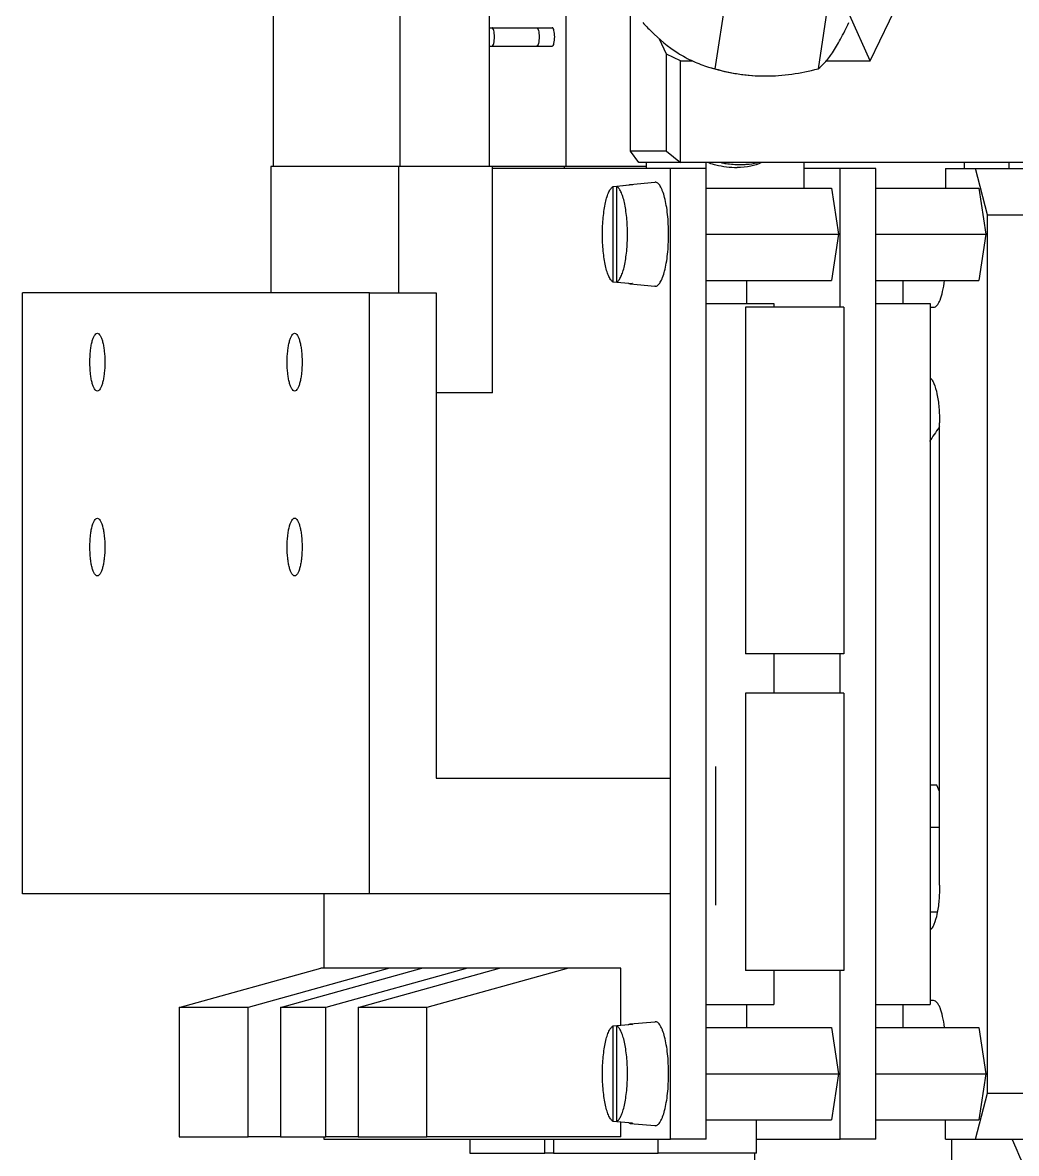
# Model space of a CAD drawing. Header units: millimetres. Extents: x 0 to 841, y 0 to 594.
# Drawn here: x 538.05 to 559.56, y 225.42 to 249.88 of the extents above; entities that cross this region are included whole.
import ezdxf

# ---------------------------------------------------------------- set-up
doc = ezdxf.new("R2010")
doc.units = ezdxf.units.MM
doc.header["$LTSCALE"] = 46.255
doc.layers.get('0').update_dxf_attribs({"linetype": 'CONTINUOUS'})
doc.layers.add('AXIS', color=7, linetype='CONTINUOUS')

msp = doc.modelspace()

# ---------------------------------------------------------------- linework, layer by layer
at = {"color": 7, "linetype": 'CONTINUOUS'}
for p, q in [((553.295, 250.61), (553.037, 248.885)), ((555.525, 250.61), (555.268, 248.885)), ((543.483, 246.775), (543.483, 250.375)), ((546.226, 246.775), (546.226, 250.375)), ((548.158, 246.775), (548.158, 250.375)), ((549.813, 246.775), (549.813, 250.375)), ((551.21, 247.105), (551.21, 250.355)), ((556.398, 249.056), (557.025, 250.355)), ((556.398, 249.056), (555.958, 250.038)), ((548.158, 249.775), (549.515, 249.775)), ((548.158, 249.375), (549.515, 249.375)), ((551.986, 249.2), (551.839, 249.53)), ((552.293, 249.056), (551.986, 249.2)), ((551.986, 247.105), (551.986, 249.2)), ((552.293, 246.855), (552.293, 249.056)), ((552.293, 249.056), (552.55, 249.056)), ((555.448, 249.056), (556.398, 249.056)), ((552.898, 248.924), (553.037, 248.885)), ((551.387, 246.855), (551.21, 247.105)), ((551.986, 247.105), (551.21, 247.105)), ((551.986, 247.105), (552.293, 246.855)), ((561.964, 246.855), (551.387, 246.855)), ((551.551, 246.855), (551.551, 246.726)), ((552.845, 246.726), (552.845, 246.855)), ((554.97, 246.306), (554.97, 246.855)), ((558.436, 246.725), (558.436, 246.855)), ((559.407, 246.725), (559.407, 246.855)), ((543.421, 246.775), (543.421, 244.039)), ((546.191, 246.775), (543.421, 246.775)), ((546.191, 244.039), (546.191, 246.775)), ((548.219, 246.775), (546.191, 246.775)), ((548.219, 241.875), (548.219, 246.775)), ((549.778, 246.775), (548.219, 246.775)), ((552.076, 246.726), (548.219, 246.725)), ((549.778, 246.726), (549.778, 246.775)), ((551.551, 246.775), (549.778, 246.775)), ((552.076, 225.726), (552.076, 246.726)), ((552.848, 246.726), (552.076, 246.726)), ((552.848, 225.726), (552.848, 246.726)), ((555.746, 246.726), (554.97, 246.726)), ((556.519, 246.726), (555.746, 246.726)), ((555.746, 243.726), (555.746, 246.726)), ((556.519, 225.726), (556.519, 246.726)), ((558.028, 246.725), (559.883, 246.725)), ((558.028, 246.725), (558.028, 246.306)), ((558.934, 245.725), (558.675, 246.725)), ((550.91, 246.349), (551.171, 246.373)), ((551.249, 246.373), (550.911, 246.342)), ((551.171, 246.373), (551.171, 246.366)), ((551.203, 246.383), (551.734, 246.431)), ((551.203, 246.383), (551.21, 246.383)), ((551.734, 246.431), (551.741, 246.431)), ((550.833, 246.342), (550.91, 246.349)), ((550.833, 244.271), (550.833, 246.342)), ((550.911, 244.271), (550.911, 246.342)), ((552.848, 246.306), (555.561, 246.306)), ((555.561, 246.306), (555.711, 245.306)), ((556.519, 246.306), (558.749, 246.306)), ((558.749, 246.306), (558.898, 245.306)), ((558.934, 245.725), (560.142, 245.725)), ((558.934, 226.725), (558.934, 245.725)), ((552.848, 245.306), (555.711, 245.306)), ((555.711, 245.306), (555.561, 244.306)), ((556.519, 245.306), (558.898, 245.306)), ((558.898, 245.306), (558.749, 244.306)), ((550.91, 244.264), (550.833, 244.271)), ((551.171, 244.24), (550.91, 244.264)), ((550.911, 244.271), (551.249, 244.24)), ((551.171, 244.247), (551.171, 244.24)), ((551.21, 244.229), (551.203, 244.23)), ((551.203, 244.23), (551.734, 244.182)), ((551.741, 244.181), (551.734, 244.182)), ((552.848, 244.306), (555.561, 244.306)), ((553.72, 244.306), (553.72, 243.806)), ((556.519, 244.306), (558.749, 244.306)), ((557.1, 244.306), (557.1, 243.806)), ((557.1, 244.305), (558.004, 244.305)), ((545.556, 244.039), (538.05, 244.038)), ((538.05, 231.038), (538.05, 244.038)), ((545.556, 231.039), (545.556, 244.039)), ((545.556, 244.039), (547.005, 244.039)), ((547.005, 244.039), (547.005, 233.539)), ((552.848, 243.806), (554.313, 243.806)), ((555.824, 243.726), (553.699, 243.726)), ((553.699, 243.726), (553.699, 236.226)), ((554.313, 243.806), (554.313, 243.726)), ((555.824, 243.726), (555.824, 236.226)), ((556.519, 243.806), (557.693, 243.806)), ((557.693, 243.806), (557.694, 228.645)), ((557.693, 243.725), (557.769, 243.725)), ((548.219, 241.875), (547.005, 241.875)), ((557.899, 231.225), (557.899, 241.225)), ((557.899, 241.127), (557.888, 241.127)), ((555.824, 236.226), (553.699, 236.226)), ((554.313, 236.226), (554.313, 235.376)), ((555.746, 235.376), (555.746, 236.226)), ((555.824, 235.376), (553.699, 235.376)), ((553.699, 235.376), (553.699, 229.376)), ((555.824, 235.376), (555.824, 229.376)), ((553.052, 230.789), (553.052, 233.789)), ((547.005, 233.539), (552.076, 233.539)), ((557.838, 233.388), (557.694, 233.388)), ((557.899, 233.251), (557.838, 233.388)), ((557.899, 232.472), (557.694, 232.472)), ((545.556, 231.039), (538.05, 231.038)), ((544.57, 231.038), (544.57, 229.425)), ((552.076, 231.039), (545.556, 231.039)), ((557.848, 230.638), (557.694, 230.638)), ((541.442, 228.575), (544.506, 229.425)), ((545.995, 229.425), (542.93, 228.575)), ((543.629, 228.575), (546.693, 229.425)), ((545.995, 229.425), (544.506, 229.425)), ((547.677, 229.426), (544.613, 228.576)), ((545.312, 228.576), (548.376, 229.426)), ((546.693, 229.425), (545.995, 229.425)), ((547.677, 229.426), (546.693, 229.425)), ((549.864, 229.426), (546.8, 228.576)), ((548.376, 229.426), (547.677, 229.426)), ((549.864, 229.426), (548.376, 229.426)), ((551.002, 229.426), (549.864, 229.426)), ((551.002, 228.196), (551.002, 229.426)), ((555.824, 229.376), (553.699, 229.376)), ((554.313, 229.376), (554.313, 228.645)), ((555.746, 225.726), (555.746, 229.376)), ((542.93, 228.575), (541.442, 228.575)), ((541.442, 228.575), (541.442, 225.775)), ((542.93, 225.775), (542.93, 228.575)), ((544.613, 228.576), (543.629, 228.575)), ((543.629, 228.575), (543.629, 225.775)), ((544.613, 225.776), (544.613, 228.576)), ((546.8, 228.576), (545.312, 228.576)), ((545.312, 228.576), (545.312, 225.776)), ((546.8, 225.776), (546.8, 228.576)), ((552.848, 228.645), (554.313, 228.645)), ((553.72, 228.645), (553.72, 228.145)), ((556.519, 228.645), (557.694, 228.645)), ((557.1, 228.645), (557.1, 228.145)), ((557.769, 228.725), (557.694, 228.725)), ((551.204, 228.222), (551.734, 228.27)), ((551.734, 228.27), (551.741, 228.27)), ((550.833, 228.181), (550.91, 228.188)), ((550.833, 226.11), (550.833, 228.181)), ((550.91, 228.188), (551.171, 228.212)), ((551.249, 228.212), (550.911, 228.181)), ((550.911, 226.11), (550.911, 228.181)), ((551.171, 228.212), (551.171, 228.205)), ((551.204, 228.222), (551.21, 228.222)), ((552.848, 228.145), (555.561, 228.145)), ((555.561, 228.145), (555.711, 227.145)), ((556.519, 228.145), (558.749, 228.145)), ((558.749, 228.145), (558.898, 227.145)), ((552.848, 227.145), (555.711, 227.145)), ((555.711, 227.145), (555.561, 226.145)), ((556.519, 227.145), (558.898, 227.145)), ((558.898, 227.145), (558.749, 226.145)), ((558.675, 225.725), (558.934, 226.725)), ((558.934, 226.725), (560.142, 226.725)), ((550.91, 226.103), (550.833, 226.11)), ((551.171, 226.079), (550.91, 226.103)), ((550.911, 226.11), (551.249, 226.079)), ((551.002, 225.776), (551.002, 226.094)), ((551.171, 226.086), (551.171, 226.079)), ((551.21, 226.068), (551.204, 226.069)), ((551.204, 226.069), (551.734, 226.021)), ((552.848, 226.145), (555.561, 226.145)), ((553.934, 225.426), (553.934, 226.145)), ((556.519, 226.145), (558.749, 226.145)), ((558.028, 225.725), (558.028, 226.145)), ((551.741, 226.02), (551.734, 226.021)), ((541.442, 225.775), (542.93, 225.775)), ((543.629, 225.775), (542.93, 225.775)), ((543.629, 225.775), (544.613, 225.776)), ((544.57, 225.776), (544.57, 225.725)), ((544.57, 225.725), (552.076, 225.726)), ((545.312, 225.776), (544.613, 225.776)), ((545.312, 225.776), (546.8, 225.776)), ((551.002, 225.776), (546.8, 225.776)), ((547.733, 225.725), (547.733, 225.425)), ((549.351, 225.425), (549.351, 225.726)), ((549.545, 225.726), (549.545, 225.425)), ((551.809, 225.426), (551.809, 225.726)), ((552.848, 225.726), (552.076, 225.726)), ((553.934, 225.726), (555.746, 225.726)), ((556.519, 225.726), (555.746, 225.726)), ((558.028, 225.725), (559.883, 225.725)), ((558.161, 216.233), (558.161, 225.725)), ((547.733, 225.425), (549.351, 225.425)), ((549.545, 225.425), (549.351, 225.425)), ((549.545, 225.425), (551.809, 225.426)), ((553.934, 225.426), (551.809, 225.426)), ((553.891, 225.426), (553.891, 224.663))]:
    msp.add_line(p, q, dxfattribs=at)
for centre, radius, start, end in [((553.582, 248.872), 2.057, 269.9973, 271.2995), ((570.598, 232.265), 15.495, 145.1132, 146.4906), ((555.444, 242.831), 2.979, 325.1127, 325.5494)]:
    msp.add_arc(centre, radius, start, end, dxfattribs=at)
for points, knots in [([(551.473, 249.885), (551.533, 249.821), (551.766, 249.582), (552.023, 249.363), (552.232, 249.23)], [0, 0, 0, 0, 0.260205, 1, 1, 1, 1]), ([(555.578, 249.23), (555.641, 249.325), (555.766, 249.541), (555.877, 249.763), (555.935, 249.885)], [0, 0, 0, 0, 0.458985, 1, 1, 1, 1]), ([(548.211, 249.375), (548.22, 249.375), (548.238, 249.397), (548.257, 249.463), (548.268, 249.575), (548.257, 249.688), (548.238, 249.754), (548.22, 249.775), (548.211, 249.775)], [0, 0, 0, 0, 0.058448, 0.167252, 0.500003, 0.832752, 0.941553, 1, 1, 1, 1]), ([(549.177, 249.775), (549.186, 249.775), (549.204, 249.754), (549.223, 249.688), (549.234, 249.575), (549.223, 249.463), (549.204, 249.397), (549.186, 249.375), (549.177, 249.375)], [0, 0, 0, 0, 0.058447, 0.167248, 0.499997, 0.832748, 0.941552, 1, 1, 1, 1]), ([(549.515, 249.375), (549.524, 249.375), (549.542, 249.397), (549.561, 249.463), (549.572, 249.575), (549.561, 249.688), (549.542, 249.754), (549.524, 249.775), (549.515, 249.775)], [0, 0, 0, 0, 0.058454, 0.167233, 0.500003, 0.832771, 0.941548, 1, 1, 1, 1]), ([(552.232, 249.23), (552.338, 249.162), (552.554, 249.044), (552.784, 248.958), (552.898, 248.924)], [0, 0, 0, 0, 0.51403, 1, 1, 1, 1]), ([(555.268, 248.885), (555.321, 248.924), (555.436, 249.031), (555.529, 249.156), (555.578, 249.23)], [0, 0, 0, 0, 0.428868, 1, 1, 1, 1]), ([(552.96, 248.905), (553.149, 248.847), (553.536, 248.761), (553.931, 248.73), (554.129, 248.73)], [0, 0, 0, 0, 0.500001, 1, 1, 1, 1]), ([(553.037, 248.885), (553.213, 248.837), (553.574, 248.759), (553.943, 248.73), (554.129, 248.73)], [0, 0, 0, 0, 0.494363, 1, 1, 1, 1]), ([(554.129, 248.73), (554.32, 248.73), (554.704, 248.76), (555.08, 248.838), (555.268, 248.885)], [0, 0, 0, 0, 0.496443, 1, 1, 1, 1]), ([(552.907, 246.852), (552.955, 246.835), (553.154, 246.777), (553.363, 246.75), (553.519, 246.75)], [0, 0, 0, 0, 0.246118, 1, 1, 1, 1]), ([(553.177, 246.852), (553.211, 246.846), (553.345, 246.825), (553.48, 246.815), (553.581, 246.815)], [0, 0, 0, 0, 0.252407, 1, 1, 1, 1]), ([(554.046, 246.855), (553.972, 246.817), (553.797, 246.765), (553.617, 246.75), (553.519, 246.75)], [0, 0, 0, 0, 0.457437, 1, 1, 1, 1]), ([(553.628, 246.815), (553.657, 246.816), (553.765, 246.821), (553.874, 246.835), (553.952, 246.852)], [0, 0, 0, 0, 0.261399, 1, 1, 1, 1]), ([(551.171, 246.373), (551.174, 246.374), (551.184, 246.379), (551.195, 246.382), (551.203, 246.383)], [0, 0, 0, 0, 0.263004, 1, 1, 1, 1]), ([(551.21, 246.383), (551.213, 246.383), (551.227, 246.382), (551.24, 246.378), (551.249, 246.373)], [0, 0, 0, 0, 0.241136, 1, 1, 1, 1]), ([(551.741, 244.181), (551.751, 244.181), (551.772, 244.185), (551.801, 244.203), (551.828, 244.231), (551.855, 244.269), (551.88, 244.316), (551.915, 244.397), (551.952, 244.519), (551.987, 244.688), (552.013, 244.881), (552.029, 245.089), (552.034, 245.306), (552.029, 245.523), (552.013, 245.732), (551.987, 245.924), (551.952, 246.093), (551.915, 246.216), (551.88, 246.296), (551.855, 246.344), (551.828, 246.382), (551.801, 246.41), (551.772, 246.427), (551.751, 246.431), (551.741, 246.431)], [0, 0, 0, 0, 0.011999, 0.02546, 0.041394, 0.060358, 0.082588, 0.108128, 0.168733, 0.240732, 0.321847, 0.409301, 0.5, 0.590699, 0.678153, 0.759268, 0.831267, 0.891872, 0.917412, 0.939642, 0.958606, 0.97454, 0.988001, 1, 1, 1, 1]), ([(550.833, 244.271), (550.815, 244.281), (550.79, 244.307), (550.762, 244.349), (550.731, 244.407), (550.698, 244.499), (550.664, 244.628), (550.637, 244.778), (550.609, 245.006), (550.596, 245.306), (550.609, 245.607), (550.637, 245.835), (550.664, 245.985), (550.698, 246.114), (550.731, 246.205), (550.762, 246.264), (550.79, 246.306), (550.815, 246.331), (550.833, 246.342)], [0, 0, 0, 0, 0.029355, 0.047949, 0.069358, 0.120589, 0.182384, 0.253292, 0.331393, 0.5, 0.668607, 0.746708, 0.817616, 0.879411, 0.930642, 0.952051, 0.970645, 1, 1, 1, 1]), ([(550.911, 244.271), (550.929, 244.281), (550.954, 244.307), (550.982, 244.349), (551.012, 244.407), (551.046, 244.499), (551.08, 244.628), (551.107, 244.778), (551.135, 245.006), (551.148, 245.306), (551.135, 245.607), (551.107, 245.835), (551.08, 245.985), (551.046, 246.114), (551.012, 246.205), (550.982, 246.264), (550.954, 246.306), (550.929, 246.331), (550.911, 246.342)], [0, 0, 0, 0, 0.029355, 0.047949, 0.069358, 0.120589, 0.182384, 0.253292, 0.331393, 0.5, 0.668607, 0.746708, 0.817616, 0.879411, 0.930642, 0.952051, 0.970645, 1, 1, 1, 1]), ([(551.203, 244.23), (551.201, 244.23), (551.189, 244.232), (551.179, 244.236), (551.171, 244.24)], [0, 0, 0, 0, 0.240721, 1, 1, 1, 1]), ([(551.249, 244.24), (551.246, 244.238), (551.234, 244.232), (551.22, 244.229), (551.21, 244.229)], [0, 0, 0, 0, 0.26448, 1, 1, 1, 1]), ([(557.769, 243.725), (557.797, 243.725), (557.841, 243.758), (557.88, 243.818), (557.927, 243.918), (557.972, 244.082), (557.995, 244.225), (558.004, 244.305)], [0, 0, 0, 0, 0.127158, 0.219513, 0.334635, 0.630558, 1, 1, 1, 1]), ([(557.694, 242.203), (557.71, 242.19), (557.742, 242.149), (557.798, 242.034), (557.851, 241.834), (557.89, 241.548), (557.899, 241.336), (557.899, 241.225)], [0, 0, 0, 0, 0.063748, 0.148037, 0.377123, 0.671026, 1, 1, 1, 1]), ([(557.899, 231.225), (557.899, 231.114), (557.89, 230.902), (557.851, 230.616), (557.798, 230.416), (557.742, 230.301), (557.71, 230.26), (557.694, 230.247)], [0, 0, 0, 0, 0.328947, 0.622836, 0.851932, 0.936235, 1, 1, 1, 1]), ([(558.004, 228.146), (557.995, 228.225), (557.972, 228.368), (557.927, 228.532), (557.88, 228.632), (557.841, 228.692), (557.797, 228.725), (557.769, 228.725)], [0, 0, 0, 0, 0.369444, 0.665334, 0.780444, 0.872798, 1, 1, 1, 1]), ([(551.741, 226.02), (551.751, 226.02), (551.772, 226.024), (551.801, 226.042), (551.828, 226.07), (551.855, 226.108), (551.881, 226.155), (551.915, 226.236), (551.952, 226.358), (551.987, 226.527), (552.013, 226.72), (552.029, 226.928), (552.034, 227.145), (552.029, 227.362), (552.013, 227.571), (551.987, 227.763), (551.952, 227.932), (551.915, 228.055), (551.881, 228.135), (551.855, 228.183), (551.828, 228.221), (551.801, 228.249), (551.772, 228.266), (551.751, 228.27), (551.741, 228.27)], [0, 0, 0, 0, 0.011999, 0.02546, 0.041394, 0.060358, 0.082588, 0.108128, 0.168733, 0.240732, 0.321847, 0.409301, 0.5, 0.590699, 0.678153, 0.759268, 0.831267, 0.891872, 0.917412, 0.939642, 0.958606, 0.97454, 0.988001, 1, 1, 1, 1]), ([(550.833, 226.11), (550.815, 226.12), (550.79, 226.146), (550.762, 226.188), (550.732, 226.246), (550.698, 226.338), (550.664, 226.467), (550.637, 226.617), (550.609, 226.845), (550.596, 227.145), (550.609, 227.446), (550.637, 227.674), (550.664, 227.824), (550.698, 227.953), (550.732, 228.044), (550.762, 228.103), (550.79, 228.145), (550.815, 228.17), (550.833, 228.181)], [0, 0, 0, 0, 0.029355, 0.047949, 0.069358, 0.120589, 0.182384, 0.253292, 0.331393, 0.5, 0.668607, 0.746708, 0.817616, 0.879411, 0.930642, 0.952051, 0.970645, 1, 1, 1, 1]), ([(550.911, 226.11), (550.929, 226.12), (550.954, 226.146), (550.982, 226.188), (551.012, 226.246), (551.046, 226.338), (551.08, 226.467), (551.107, 226.617), (551.135, 226.845), (551.148, 227.145), (551.135, 227.446), (551.107, 227.674), (551.08, 227.824), (551.046, 227.953), (551.012, 228.044), (550.982, 228.103), (550.954, 228.145), (550.929, 228.17), (550.911, 228.181)], [0, 0, 0, 0, 0.029355, 0.047949, 0.069358, 0.120589, 0.182384, 0.253292, 0.331393, 0.5, 0.668607, 0.746708, 0.817616, 0.879411, 0.930642, 0.952051, 0.970645, 1, 1, 1, 1]), ([(551.171, 228.212), (551.174, 228.213), (551.184, 228.218), (551.195, 228.221), (551.204, 228.222)], [0, 0, 0, 0, 0.263004, 1, 1, 1, 1]), ([(551.21, 228.222), (551.213, 228.222), (551.227, 228.221), (551.24, 228.217), (551.249, 228.212)], [0, 0, 0, 0, 0.241136, 1, 1, 1, 1]), ([(551.204, 226.069), (551.201, 226.069), (551.19, 226.071), (551.179, 226.075), (551.171, 226.079)], [0, 0, 0, 0, 0.240721, 1, 1, 1, 1]), ([(551.249, 226.079), (551.246, 226.077), (551.234, 226.071), (551.22, 226.068), (551.21, 226.068)], [0, 0, 0, 0, 0.26448, 1, 1, 1, 1]), ([(559.469, 225.72), (559.891, 224.742), (560.934, 222.875), (562.338, 221.261), (563.111, 220.54)], [0, 0, 0, 0, 0.501686, 1, 1, 1, 1])]:
    msp.add_open_spline(points, degree=3, knots=knots, dxfattribs=at)
at = {"layer": 'AXIS', "color": 7, "linetype": 'CONTINUOUS'}
for points, knots in [([(539.506, 242.538), (539.506, 242.618), (539.511, 242.734), (539.531, 242.882), (539.55, 242.975), (539.575, 243.054), (539.603, 243.119), (539.641, 243.163), (539.668, 243.163)], [0, 0, 0, 0, 0.357948, 0.52093, 0.665623, 0.787423, 0.88333, 1, 1, 1, 1]), ([(539.668, 243.163), (539.694, 243.163), (539.732, 243.119), (539.76, 243.054), (539.785, 242.975), (539.804, 242.882), (539.824, 242.735), (539.829, 242.618), (539.829, 242.538)], [0, 0, 0, 0, 0.11667, 0.212576, 0.334376, 0.479068, 0.64205, 1, 1, 1, 1]), ([(543.776, 242.539), (543.776, 242.618), (543.782, 242.735), (543.802, 242.882), (543.821, 242.976), (543.845, 243.054), (543.874, 243.12), (543.912, 243.164), (543.938, 243.164)], [0, 0, 0, 0, 0.357948, 0.52093, 0.665623, 0.787423, 0.88333, 1, 1, 1, 1]), ([(543.938, 243.164), (543.964, 243.164), (544.002, 243.12), (544.031, 243.054), (544.055, 242.976), (544.074, 242.882), (544.094, 242.735), (544.1, 242.618), (544.1, 242.539)], [0, 0, 0, 0, 0.11667, 0.212576, 0.334376, 0.479068, 0.64205, 1, 1, 1, 1]), ([(539.668, 241.913), (539.641, 241.913), (539.603, 241.957), (539.575, 242.023), (539.55, 242.101), (539.531, 242.195), (539.511, 242.342), (539.506, 242.459), (539.506, 242.538)], [0, 0, 0, 0, 0.11667, 0.212576, 0.334376, 0.479068, 0.64205, 1, 1, 1, 1]), ([(539.829, 242.538), (539.829, 242.459), (539.824, 242.342), (539.804, 242.195), (539.785, 242.101), (539.76, 242.023), (539.732, 241.957), (539.694, 241.913), (539.668, 241.913)], [0, 0, 0, 0, 0.357948, 0.52093, 0.665623, 0.787423, 0.88333, 1, 1, 1, 1]), ([(543.938, 241.914), (543.912, 241.914), (543.874, 241.958), (543.845, 242.023), (543.821, 242.102), (543.802, 242.195), (543.782, 242.342), (543.776, 242.459), (543.776, 242.539)], [0, 0, 0, 0, 0.11667, 0.212576, 0.334376, 0.479068, 0.64205, 1, 1, 1, 1]), ([(544.1, 242.539), (544.1, 242.459), (544.094, 242.343), (544.074, 242.195), (544.055, 242.102), (544.031, 242.023), (544.002, 241.958), (543.964, 241.914), (543.938, 241.914)], [0, 0, 0, 0, 0.357948, 0.52093, 0.665623, 0.787423, 0.88333, 1, 1, 1, 1]), ([(539.506, 238.538), (539.506, 238.618), (539.511, 238.734), (539.531, 238.882), (539.55, 238.975), (539.575, 239.054), (539.603, 239.119), (539.641, 239.163), (539.668, 239.163)], [0, 0, 0, 0, 0.357948, 0.52093, 0.665623, 0.787423, 0.88333, 1, 1, 1, 1]), ([(539.668, 239.163), (539.694, 239.163), (539.732, 239.119), (539.76, 239.054), (539.785, 238.975), (539.804, 238.882), (539.824, 238.735), (539.829, 238.618), (539.829, 238.538)], [0, 0, 0, 0, 0.11667, 0.212576, 0.334376, 0.479068, 0.64205, 1, 1, 1, 1]), ([(543.776, 238.539), (543.776, 238.618), (543.782, 238.735), (543.802, 238.882), (543.821, 238.976), (543.845, 239.054), (543.874, 239.12), (543.912, 239.164), (543.938, 239.164)], [0, 0, 0, 0, 0.357948, 0.52093, 0.665623, 0.787423, 0.88333, 1, 1, 1, 1]), ([(543.938, 239.164), (543.964, 239.164), (544.002, 239.12), (544.031, 239.054), (544.055, 238.976), (544.074, 238.882), (544.094, 238.735), (544.1, 238.618), (544.1, 238.539)], [0, 0, 0, 0, 0.11667, 0.212576, 0.334376, 0.479068, 0.64205, 1, 1, 1, 1]), ([(539.668, 237.913), (539.641, 237.913), (539.603, 237.957), (539.575, 238.023), (539.55, 238.101), (539.531, 238.195), (539.511, 238.342), (539.506, 238.459), (539.506, 238.538)], [0, 0, 0, 0, 0.11667, 0.212576, 0.334376, 0.479068, 0.64205, 1, 1, 1, 1]), ([(539.829, 238.538), (539.829, 238.459), (539.824, 238.342), (539.804, 238.195), (539.785, 238.101), (539.76, 238.023), (539.732, 237.957), (539.694, 237.913), (539.668, 237.913)], [0, 0, 0, 0, 0.357948, 0.52093, 0.665623, 0.787423, 0.88333, 1, 1, 1, 1]), ([(543.938, 237.914), (543.912, 237.914), (543.874, 237.958), (543.845, 238.023), (543.821, 238.102), (543.802, 238.195), (543.782, 238.342), (543.776, 238.459), (543.776, 238.539)], [0, 0, 0, 0, 0.11667, 0.212576, 0.334376, 0.479068, 0.64205, 1, 1, 1, 1]), ([(544.1, 238.539), (544.1, 238.459), (544.094, 238.343), (544.074, 238.195), (544.055, 238.102), (544.031, 238.023), (544.002, 237.958), (543.964, 237.914), (543.938, 237.914)], [0, 0, 0, 0, 0.357948, 0.52093, 0.665623, 0.787423, 0.88333, 1, 1, 1, 1])]:
    msp.add_open_spline(points, degree=3, knots=knots, dxfattribs=at)

doc.saveas('drawing.dxf')
